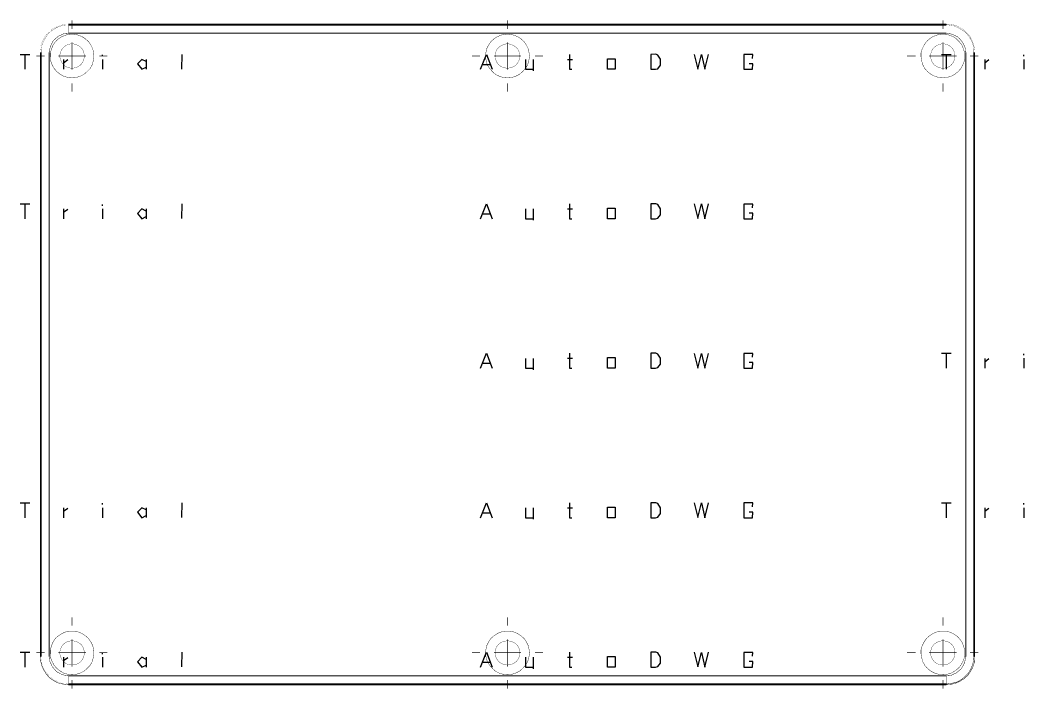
# Model space of a CAD drawing. Extents: x 5 to 426, y 3 to 277.
# Drawn here: x 215.6 to 307.5, y 96.7 to 158 of the extents above; entities that cross this region are included whole.
import ezdxf

# ---------------------------------------------------------------- set-up
doc = ezdxf.new("R2010")
doc.units = 0
doc.header["$MEASUREMENT"] = 0
for name, color, linetype in [('at_Entity', 7, 'Continuous'), ('at_Rect', 7, 'Continuous'), ('at_Solid', 7, 'Continuous'), ('at_Text', 7, 'Continuous')]:
    doc.layers.add(name, color=color, linetype=linetype)

msp = doc.modelspace()

# ---------------------------------------------------------------- linework, layer by layer
at = {"color": 28}
for p, q in [((257.776, 126.086), (258.298, 127.455)), ((258.298, 127.455), (258.819, 126.086)), ((261.881, 126.991), (261.881, 126.086)), ((262.597, 126.991), (262.597, 125.949)), ((265.718, 126.997), (266.181, 126.997)), ((265.917, 127.454), (265.917, 126.086)), ((269.369, 127.057), (270.074, 127.057)), ((269.369, 126.086), (269.369, 127.057)), ((270.074, 127.057), (270.074, 126.086)), ((273.35, 127.454), (273.345, 126.086)), ((273.798, 127.459), (273.35, 127.454)), ((274.002, 127.385), (273.798, 127.459)), ((274.241, 127.003), (274.002, 127.385)), ((274.233, 126.458), (274.241, 127.003)), ((277.33, 127.447), (277.654, 126.104)), ((277.654, 126.104), (277.978, 127.44)), ((277.978, 127.44), (278.303, 126.088)), ((278.303, 126.088), (278.627, 127.447)), ((282.673, 127.434), (281.848, 127.434)), ((281.848, 127.434), (281.848, 126.086)), ((282.665, 127.088), (282.673, 127.434)), ((257.967, 126.542), (258.62, 126.542)), ((261.881, 126.086), (262.597, 126.086)), ((265.917, 126.086), (266.132, 126.086)), ((270.074, 126.086), (269.369, 126.086)), ((273.345, 126.086), (273.788, 126.086)), ((273.788, 126.086), (273.997, 126.141)), ((273.997, 126.141), (274.233, 126.458)), ((281.848, 126.086), (282.665, 126.086)), ((282.673, 126.599), (282.345, 126.599)), ((282.665, 126.086), (282.673, 126.599))]:
    msp.add_line(p, q, dxfattribs=at)
at = {"layer": 'at_Entity', "color": 28}
for p, q in [((299.934, 154.822), (300.839, 154.822)), ((300.384, 154.822), (300.384, 153.454)), ((303.899, 154.357), (303.899, 153.454)), ((303.909, 154.054), (304.293, 154.342)), ((307.485, 154.362), (307.485, 153.454)), ((307.49, 154.651), (307.49, 154.772)), ((215.63, 141.138), (216.535, 141.138)), ((216.08, 141.138), (216.08, 139.77)), ((219.596, 140.673), (219.596, 139.77)), ((219.606, 140.37), (219.99, 140.658)), ((223.182, 140.678), (223.182, 139.77)), ((223.187, 140.966), (223.187, 141.088)), ((226.783, 140.673), (226.374, 140.264)), ((227.162, 140.481), (226.783, 140.673)), ((227.157, 140.678), (227.157, 139.778)), ((230.42, 141.133), (230.415, 139.798)), ((226.374, 140.264), (226.773, 139.77)), ((226.773, 139.77), (227.162, 139.965)), ((299.934, 113.77), (300.839, 113.77)), ((300.384, 113.77), (300.384, 112.402)), ((303.899, 113.305), (303.899, 112.402)), ((303.909, 113.002), (304.293, 113.29)), ((307.485, 113.31), (307.485, 112.402)), ((307.49, 113.598), (307.49, 113.72)), ((215.63, 100.086), (216.535, 100.086)), ((216.08, 100.086), (216.08, 98.718)), ((219.596, 99.621), (219.596, 98.718)), ((219.606, 99.318), (219.99, 99.606)), ((223.182, 99.626), (223.182, 98.718)), ((223.187, 99.914), (223.187, 100.036)), ((226.783, 99.621), (226.374, 99.212)), ((226.374, 99.212), (226.773, 98.718)), ((227.162, 99.429), (226.783, 99.621)), ((227.157, 99.626), (227.157, 98.726)), ((230.42, 100.081), (230.415, 98.746)), ((226.773, 98.718), (227.162, 98.913))]:
    msp.add_line(p, q, dxfattribs=at)
at = {"layer": 'at_Entity', "color": 0}
for points in [[(220.06, 157.579, 0.0141, 0.0141, 0), (219.848, 157.579, 0.0141, 0.0141, 0), (219.637, 157.544, 0.0141, 0.0141, 0), (219.425, 157.509, 0.0141, 0.0141, 0), (219.213, 157.438, 0.0141, 0.0141, 0), (218.825, 157.262, 0.0141, 0.0141, 0), (218.613, 157.156, 0.0141, 0.0141, 0), (218.436, 157.014, 0.0141, 0.0141, 0), (218.295, 156.873, 0.0141, 0.0141, 0), (218.119, 156.732, 0.0141, 0.0141, 0), (217.977, 156.555, 0.0141, 0.0141, 0), (217.872, 156.379, 0.0141, 0.0141, 0), (217.66, 155.991, 0.0141, 0.0141, 0), (217.589, 155.779, 0.0141, 0.0141, 0), (217.519, 155.567, 0.0141, 0.0141, 0), (217.519, 155.426, 0.0141, 0.0141, 0), (217.483, 155.143, 0.0141, 0.0141, 0), (217.483, 155.002, 0.0141, 0.0141, 0)], [(217.554, 155.002, 0.019, 0.019, 0), (217.554, 155.214, 0.019, 0.019, 0), (217.589, 155.426, 0.019, 0.019, 0), (217.625, 155.638, 0.019, 0.019, 0), (217.695, 155.814, 0.019, 0.019, 0), (217.766, 156.026, 0.019, 0.019, 0), (217.872, 156.202, 0.019, 0.019, 0), (217.977, 156.379, 0.019, 0.019, 0), (218.083, 156.555, 0.019, 0.019, 0), (218.225, 156.732, 0.019, 0.019, 0), (218.542, 157.014, 0.019, 0.019, 0), (218.719, 157.12, 0.019, 0.019, 0), (218.895, 157.226, 0.019, 0.019, 0), (219.107, 157.332, 0.019, 0.019, 0), (219.319, 157.403, 0.019, 0.019, 0), (219.495, 157.473, 0.019, 0.019, 0), (219.778, 157.509, 0.019, 0.019, 0), (220.06, 157.509, 0.019, 0.019, 0)], [(300.403, 157.579, 0.0883, 0.0883, 0), (220.06, 157.579, 0.0883, 0.0883, 0)], [(220.06, 157.509, 0.0883, 0.0883, 0), (300.403, 157.509, 0.0883, 0.0883, 0)], [(220.06, 157.509, 0.00706, 0.00706, 0), (220.06, 157.579, 0.00706, 0.00706, 0)], [(220.06, 156.767, 0.00353, 0.00353, 0), (220.06, 156.909, 0.00353, 0.00353, 0), (220.06, 157.05, 0.00353, 0.00353, 0), (220.06, 157.191, 0.00353, 0.00353, 0), (220.06, 157.297, 0.00353, 0.00353, 0), (220.06, 157.403, 0.00353, 0.00353, 0), (220.06, 157.473, 0.00353, 0.00353, 0), (220.06, 157.509, 0.00353, 0.00353, 0)], [(220.378, 157.156, 0.0636, 0.0636, 0), (220.378, 157.932, 0.0636, 0.0636, 0)], [(260.232, 157.156, 0.0636, 0.0636, 0), (260.232, 157.932, 0.0636, 0.0636, 0)], [(300.085, 157.156, 0.0636, 0.0636, 0), (300.085, 157.932, 0.0636, 0.0636, 0)], [(302.98, 155.002, 0.02, 0.02, 0), (302.98, 155.214, 0.02, 0.02, 0), (302.945, 155.426, 0.02, 0.02, 0), (302.909, 155.638, 0.02, 0.02, 0), (302.839, 155.85, 0.02, 0.02, 0), (302.768, 156.061, 0.02, 0.02, 0), (302.662, 156.238, 0.02, 0.02, 0), (302.556, 156.45, 0.02, 0.02, 0), (302.415, 156.626, 0.02, 0.02, 0), (302.274, 156.767, 0.02, 0.02, 0), (301.956, 157.085, 0.02, 0.02, 0), (301.78, 157.191, 0.02, 0.02, 0), (301.568, 157.297, 0.02, 0.02, 0), (301.391, 157.403, 0.02, 0.02, 0), (301.18, 157.473, 0.02, 0.02, 0), (300.968, 157.544, 0.02, 0.02, 0), (300.685, 157.579, 0.02, 0.02, 0), (300.403, 157.579, 0.02, 0.02, 0)], [(300.403, 157.509, 0.019, 0.019, 0), (300.615, 157.509, 0.019, 0.019, 0), (300.827, 157.473, 0.019, 0.019, 0), (301.038, 157.438, 0.019, 0.019, 0), (301.215, 157.367, 0.019, 0.019, 0), (301.427, 157.297, 0.019, 0.019, 0), (301.603, 157.191, 0.019, 0.019, 0), (301.78, 157.085, 0.019, 0.019, 0), (301.956, 156.979, 0.019, 0.019, 0), (302.133, 156.838, 0.019, 0.019, 0), (302.274, 156.697, 0.019, 0.019, 0), (302.415, 156.52, 0.019, 0.019, 0), (302.521, 156.344, 0.019, 0.019, 0), (302.697, 156.061, 0.019, 0.019, 0), (302.803, 155.744, 0.019, 0.019, 0), (302.874, 155.567, 0.019, 0.019, 0), (302.909, 155.285, 0.019, 0.019, 0), (302.909, 155.002, 0.019, 0.019, 0)], [(300.403, 157.509, 0.00706, 0.00706, 0), (300.403, 157.579, 0.00706, 0.00706, 0)], [(300.403, 156.767, 0.00353, 0.00353, 0), (300.403, 156.909, 0.00353, 0.00353, 0), (300.403, 157.05, 0.00353, 0.00353, 0), (300.403, 157.191, 0.00353, 0.00353, 0), (300.403, 157.297, 0.00353, 0.00353, 0), (300.403, 157.403, 0.00353, 0.00353, 0), (300.403, 157.473, 0.00353, 0.00353, 0), (300.403, 157.509, 0.00353, 0.00353, 0)], [(220.06, 156.767, 0.039, 0.039, 0), (219.672, 156.732, 0.039, 0.039, 0), (219.142, 156.485, 0.039, 0.039, 0), (218.684, 156.097, 0.039, 0.039, 0), (218.401, 155.567, 0.039, 0.039, 0), (218.295, 155.002, 0.039, 0.039, 0)], [(220.378, 152.673, 0.0355, 0.0355, 0), (220.766, 152.708, 0.0355, 0.0355, 0), (221.119, 152.814, 0.0355, 0.0355, 0), (221.472, 152.99, 0.0355, 0.0355, 0), (221.755, 153.237, 0.0355, 0.0355, 0), (222.037, 153.52, 0.0355, 0.0355, 0), (222.214, 153.837, 0.0355, 0.0355, 0), (222.319, 154.19, 0.0355, 0.0355, 0), (222.39, 154.579, 0.0355, 0.0355, 0), (222.355, 154.967, 0.0355, 0.0355, 0), (222.284, 155.32, 0.0355, 0.0355, 0), (222.108, 155.673, 0.0355, 0.0355, 0), (221.896, 155.991, 0.0355, 0.0355, 0), (221.613, 156.238, 0.0355, 0.0355, 0), (221.296, 156.45, 0.0355, 0.0355, 0), (220.943, 156.591, 0.0355, 0.0355, 0), (220.59, 156.661, 0.0355, 0.0355, 0), (220.201, 156.661, 0.0355, 0.0355, 0), (219.813, 156.591, 0.0355, 0.0355, 0), (219.46, 156.45, 0.0355, 0.0355, 0), (219.142, 156.238, 0.0355, 0.0355, 0), (218.86, 155.991, 0.0355, 0.0355, 0), (218.648, 155.673, 0.0355, 0.0355, 0), (218.507, 155.32, 0.0355, 0.0355, 0), (218.401, 154.967, 0.0355, 0.0355, 0), (218.401, 154.579, 0.0355, 0.0355, 0), (218.436, 154.19, 0.0355, 0.0355, 0), (218.578, 153.837, 0.0355, 0.0355, 0), (218.754, 153.52, 0.0355, 0.0355, 0), (219.001, 153.237, 0.0355, 0.0355, 0), (219.319, 152.99, 0.0355, 0.0355, 0), (219.637, 152.814, 0.0355, 0.0355, 0), (220.025, 152.708, 0.0355, 0.0355, 0), (220.378, 152.673, 0.0355, 0.0355, 0)], [(300.403, 156.767, 0.0883, 0.0883, 0), (220.06, 156.767, 0.0883, 0.0883, 0)], [(260.232, 152.673, 0.0353, 0.0353, 0), (260.62, 152.708, 0.0353, 0.0353, 0), (260.973, 152.814, 0.0353, 0.0353, 0), (261.326, 152.99, 0.0353, 0.0353, 0), (261.608, 153.237, 0.0353, 0.0353, 0), (261.855, 153.52, 0.0353, 0.0353, 0), (262.067, 153.837, 0.0353, 0.0353, 0), (262.173, 154.19, 0.0353, 0.0353, 0), (262.244, 154.579, 0.0353, 0.0353, 0), (262.208, 154.967, 0.0353, 0.0353, 0), (262.138, 155.32, 0.0353, 0.0353, 0), (261.961, 155.673, 0.0353, 0.0353, 0), (261.75, 155.991, 0.0353, 0.0353, 0), (261.467, 156.238, 0.0353, 0.0353, 0), (261.149, 156.45, 0.0353, 0.0353, 0), (260.796, 156.591, 0.0353, 0.0353, 0), (260.408, 156.661, 0.0353, 0.0353, 0), (260.055, 156.661, 0.0353, 0.0353, 0), (259.667, 156.591, 0.0353, 0.0353, 0), (259.314, 156.45, 0.0353, 0.0353, 0), (258.996, 156.238, 0.0353, 0.0353, 0), (258.714, 155.991, 0.0353, 0.0353, 0), (258.502, 155.673, 0.0353, 0.0353, 0), (258.325, 155.32, 0.0353, 0.0353, 0), (258.255, 154.967, 0.0353, 0.0353, 0), (258.219, 154.579, 0.0353, 0.0353, 0), (258.29, 154.19, 0.0353, 0.0353, 0), (258.396, 153.837, 0.0353, 0.0353, 0), (258.608, 153.52, 0.0353, 0.0353, 0), (258.855, 153.237, 0.0353, 0.0353, 0), (259.137, 152.99, 0.0353, 0.0353, 0), (259.49, 152.814, 0.0353, 0.0353, 0), (259.843, 152.708, 0.0353, 0.0353, 0), (260.232, 152.673, 0.0353, 0.0353, 0)], [(300.085, 152.673, 0.0349, 0.0349, 0), (300.438, 152.708, 0.0349, 0.0349, 0), (300.827, 152.814, 0.0349, 0.0349, 0), (301.144, 152.99, 0.0349, 0.0349, 0), (301.462, 153.237, 0.0349, 0.0349, 0), (301.709, 153.52, 0.0349, 0.0349, 0), (301.886, 153.837, 0.0349, 0.0349, 0), (302.027, 154.19, 0.0349, 0.0349, 0), (302.062, 154.579, 0.0349, 0.0349, 0), (302.062, 154.967, 0.0349, 0.0349, 0), (301.956, 155.32, 0.0349, 0.0349, 0), (301.815, 155.673, 0.0349, 0.0349, 0), (301.568, 155.991, 0.0349, 0.0349, 0), (301.321, 156.238, 0.0349, 0.0349, 0), (301.003, 156.45, 0.0349, 0.0349, 0), (300.65, 156.591, 0.0349, 0.0349, 0), (300.262, 156.661, 0.0349, 0.0349, 0), (299.873, 156.661, 0.0349, 0.0349, 0), (299.521, 156.591, 0.0349, 0.0349, 0), (299.168, 156.45, 0.0349, 0.0349, 0), (298.85, 156.238, 0.0349, 0.0349, 0), (298.567, 155.991, 0.0349, 0.0349, 0), (298.356, 155.673, 0.0349, 0.0349, 0), (298.179, 155.32, 0.0349, 0.0349, 0), (298.073, 154.967, 0.0349, 0.0349, 0), (298.073, 154.579, 0.0349, 0.0349, 0), (298.144, 154.19, 0.0349, 0.0349, 0), (298.25, 153.837, 0.0349, 0.0349, 0), (298.426, 153.52, 0.0349, 0.0349, 0), (298.673, 153.237, 0.0349, 0.0349, 0), (298.991, 152.99, 0.0349, 0.0349, 0), (299.344, 152.814, 0.0349, 0.0349, 0), (299.697, 152.708, 0.0349, 0.0349, 0), (300.085, 152.673, 0.0349, 0.0349, 0)], [(302.168, 155.002, 0.039, 0.039, 0), (302.133, 155.391, 0.039, 0.039, 0), (301.886, 155.92, 0.039, 0.039, 0), (301.497, 156.379, 0.039, 0.039, 0), (300.968, 156.661, 0.039, 0.039, 0), (300.403, 156.767, 0.039, 0.039, 0)], [(220.378, 153.555, 0.0269, 0.0269, 0), (220.696, 153.59, 0.0269, 0.0269, 0), (220.943, 153.696, 0.0269, 0.0269, 0), (221.19, 153.873, 0.0269, 0.0269, 0), (221.366, 154.12, 0.0269, 0.0269, 0), (221.472, 154.367, 0.0269, 0.0269, 0), (221.507, 154.685, 0.0269, 0.0269, 0), (221.472, 154.967, 0.0269, 0.0269, 0), (221.366, 155.249, 0.0269, 0.0269, 0), (221.19, 155.461, 0.0269, 0.0269, 0), (220.943, 155.638, 0.0269, 0.0269, 0), (220.696, 155.744, 0.0269, 0.0269, 0), (220.378, 155.814, 0.0269, 0.0269, 0), (220.095, 155.744, 0.0269, 0.0269, 0), (219.813, 155.638, 0.0269, 0.0269, 0), (219.601, 155.461, 0.0269, 0.0269, 0), (219.425, 155.249, 0.0269, 0.0269, 0), (219.319, 154.967, 0.0269, 0.0269, 0), (219.248, 154.685, 0.0269, 0.0269, 0), (219.319, 154.367, 0.0269, 0.0269, 0), (219.425, 154.12, 0.0269, 0.0269, 0), (219.601, 153.873, 0.0269, 0.0269, 0), (219.813, 153.696, 0.0269, 0.0269, 0), (220.095, 153.59, 0.0269, 0.0269, 0), (220.378, 153.555, 0.0269, 0.0269, 0)], [(220.378, 154.685, 0.0636, 0.0636, 0), (220.378, 155.92, 0.0636, 0.0636, 0)], [(260.232, 153.555, 0.0269, 0.0269, 0), (260.514, 153.59, 0.0269, 0.0269, 0), (260.796, 153.696, 0.0269, 0.0269, 0), (261.043, 153.873, 0.0269, 0.0269, 0), (261.22, 154.12, 0.0269, 0.0269, 0), (261.326, 154.367, 0.0269, 0.0269, 0), (261.361, 154.685, 0.0269, 0.0269, 0), (261.326, 154.967, 0.0269, 0.0269, 0), (261.22, 155.249, 0.0269, 0.0269, 0), (261.043, 155.461, 0.0269, 0.0269, 0), (260.796, 155.638, 0.0269, 0.0269, 0), (260.514, 155.744, 0.0269, 0.0269, 0), (260.232, 155.814, 0.0269, 0.0269, 0), (259.949, 155.744, 0.0269, 0.0269, 0), (259.667, 155.638, 0.0269, 0.0269, 0), (259.42, 155.461, 0.0269, 0.0269, 0), (259.243, 155.249, 0.0269, 0.0269, 0), (259.137, 154.967, 0.0269, 0.0269, 0), (259.102, 154.685, 0.0269, 0.0269, 0), (259.137, 154.367, 0.0269, 0.0269, 0), (259.243, 154.12, 0.0269, 0.0269, 0), (259.42, 153.873, 0.0269, 0.0269, 0), (259.667, 153.696, 0.0269, 0.0269, 0), (259.949, 153.59, 0.0269, 0.0269, 0), (260.232, 153.555, 0.0269, 0.0269, 0)], [(260.232, 154.685, 0.0636, 0.0636, 0), (260.232, 155.92, 0.0636, 0.0636, 0)], [(300.085, 153.555, 0.0269, 0.0269, 0), (300.368, 153.59, 0.0269, 0.0269, 0), (300.65, 153.696, 0.0269, 0.0269, 0), (300.862, 153.873, 0.0269, 0.0269, 0), (301.038, 154.12, 0.0269, 0.0269, 0), (301.144, 154.367, 0.0269, 0.0269, 0), (301.18, 154.685, 0.0269, 0.0269, 0), (301.144, 154.967, 0.0269, 0.0269, 0), (301.038, 155.249, 0.0269, 0.0269, 0), (300.862, 155.461, 0.0269, 0.0269, 0), (300.65, 155.638, 0.0269, 0.0269, 0), (300.368, 155.744, 0.0269, 0.0269, 0), (300.085, 155.814, 0.0269, 0.0269, 0), (299.768, 155.744, 0.0269, 0.0269, 0), (299.521, 155.638, 0.0269, 0.0269, 0), (299.273, 155.461, 0.0269, 0.0269, 0), (299.097, 155.249, 0.0269, 0.0269, 0), (298.991, 154.967, 0.0269, 0.0269, 0), (298.956, 154.685, 0.0269, 0.0269, 0), (298.991, 154.367, 0.0269, 0.0269, 0), (299.097, 154.12, 0.0269, 0.0269, 0), (299.273, 153.873, 0.0269, 0.0269, 0), (299.521, 153.696, 0.0269, 0.0269, 0), (299.768, 153.59, 0.0269, 0.0269, 0), (300.085, 153.555, 0.0269, 0.0269, 0)], [(300.085, 154.685, 0.0636, 0.0636, 0), (300.085, 155.92, 0.0636, 0.0636, 0)], [(217.872, 154.685, 0.0636, 0.0636, 0), (217.13, 154.685, 0.0636, 0.0636, 0)], [(217.483, 155.002, 0.0883, 0.0883, 0), (217.483, 99.687, 0.0883, 0.0883, 0)], [(217.554, 155.002, 0.00706, 0.00706, 0), (217.483, 155.002, 0.00706, 0.00706, 0)], [(217.554, 99.687, 0.0883, 0.0883, 0), (217.554, 155.002, 0.0883, 0.0883, 0)], [(217.554, 155.002, 0.00353, 0.00353, 0), (217.589, 155.002, 0.00353, 0.00353, 0), (217.66, 155.002, 0.00353, 0.00353, 0), (217.766, 155.002, 0.00353, 0.00353, 0), (217.872, 155.002, 0.00353, 0.00353, 0), (218.013, 155.002, 0.00353, 0.00353, 0), (218.154, 155.002, 0.00353, 0.00353, 0), (218.295, 155.002, 0.00353, 0.00353, 0)], [(218.295, 155.002, 0.0883, 0.0883, 0), (218.295, 99.687, 0.0883, 0.0883, 0)], [(220.378, 154.685, 0.0636, 0.0636, 0), (219.142, 154.685, 0.0636, 0.0636, 0)], [(220.378, 154.685, 0.0636, 0.0636, 0), (220.378, 153.414, 0.0636, 0.0636, 0)], [(220.378, 154.685, 0.0636, 0.0636, 0), (221.649, 154.685, 0.0636, 0.0636, 0)], [(222.884, 154.685, 0.0636, 0.0636, 0), (223.625, 154.685, 0.0636, 0.0636, 0)], [(257.725, 154.685, 0.0636, 0.0636, 0), (256.984, 154.685, 0.0636, 0.0636, 0)], [(260.232, 154.685, 0.0636, 0.0636, 0), (258.996, 154.685, 0.0636, 0.0636, 0)], [(260.232, 154.685, 0.0636, 0.0636, 0), (260.232, 153.414, 0.0636, 0.0636, 0)], [(260.232, 154.685, 0.0636, 0.0636, 0), (261.467, 154.685, 0.0636, 0.0636, 0)], [(262.738, 154.685, 0.0636, 0.0636, 0), (263.479, 154.685, 0.0636, 0.0636, 0)], [(297.579, 154.685, 0.0636, 0.0636, 0), (296.802, 154.685, 0.0636, 0.0636, 0)], [(300.085, 154.685, 0.0636, 0.0636, 0), (298.815, 154.685, 0.0636, 0.0636, 0)], [(300.085, 154.685, 0.0636, 0.0636, 0), (300.085, 153.414, 0.0636, 0.0636, 0)], [(300.085, 154.685, 0.0636, 0.0636, 0), (301.321, 154.685, 0.0636, 0.0636, 0)], [(302.168, 99.687, 0.0883, 0.0883, 0), (302.168, 155.002, 0.0883, 0.0883, 0)], [(302.168, 155.002, 0.00353, 0.00353, 0), (302.309, 155.002, 0.00353, 0.00353, 0), (302.45, 155.002, 0.00353, 0.00353, 0), (302.592, 155.002, 0.00353, 0.00353, 0), (302.697, 155.002, 0.00353, 0.00353, 0), (302.803, 155.002, 0.00353, 0.00353, 0), (302.874, 155.002, 0.00353, 0.00353, 0), (302.909, 155.002, 0.00353, 0.00353, 0)], [(302.556, 154.685, 0.0636, 0.0636, 0), (303.333, 154.685, 0.0636, 0.0636, 0)], [(302.909, 155.002, 0.0883, 0.0883, 0), (302.909, 99.687, 0.0883, 0.0883, 0)], [(302.909, 155.002, 0.00706, 0.00706, 0), (302.98, 155.002, 0.00706, 0.00706, 0)], [(302.98, 99.687, 0.0883, 0.0883, 0), (302.98, 155.002, 0.0883, 0.0883, 0)], [(220.378, 152.178, 0.0636, 0.0636, 0), (220.378, 151.402, 0.0636, 0.0636, 0)], [(260.232, 152.178, 0.0636, 0.0636, 0), (260.232, 151.402, 0.0636, 0.0636, 0)], [(300.085, 152.178, 0.0636, 0.0636, 0), (300.085, 151.402, 0.0636, 0.0636, 0)], [(220.378, 102.511, 0.0636, 0.0636, 0), (220.378, 103.288, 0.0636, 0.0636, 0)], [(260.232, 102.511, 0.0636, 0.0636, 0), (260.232, 103.288, 0.0636, 0.0636, 0)], [(300.085, 102.511, 0.0636, 0.0636, 0), (300.085, 103.288, 0.0636, 0.0636, 0)], [(220.378, 98.028, 0.0355, 0.0355, 0), (220.766, 98.063, 0.0355, 0.0355, 0), (221.119, 98.169, 0.0355, 0.0355, 0), (221.472, 98.346, 0.0355, 0.0355, 0), (221.755, 98.593, 0.0355, 0.0355, 0), (222.037, 98.875, 0.0355, 0.0355, 0), (222.214, 99.193, 0.0355, 0.0355, 0), (222.319, 99.546, 0.0355, 0.0355, 0), (222.39, 99.934, 0.0355, 0.0355, 0), (222.355, 100.323, 0.0355, 0.0355, 0), (222.284, 100.676, 0.0355, 0.0355, 0), (222.108, 101.029, 0.0355, 0.0355, 0), (221.896, 101.346, 0.0355, 0.0355, 0), (221.613, 101.593, 0.0355, 0.0355, 0), (221.296, 101.805, 0.0355, 0.0355, 0), (220.943, 101.946, 0.0355, 0.0355, 0), (220.59, 102.017, 0.0355, 0.0355, 0), (220.201, 102.017, 0.0355, 0.0355, 0), (219.813, 101.946, 0.0355, 0.0355, 0), (219.46, 101.805, 0.0355, 0.0355, 0), (219.142, 101.593, 0.0355, 0.0355, 0), (218.86, 101.346, 0.0355, 0.0355, 0), (218.648, 101.029, 0.0355, 0.0355, 0), (218.507, 100.676, 0.0355, 0.0355, 0), (218.401, 100.323, 0.0355, 0.0355, 0), (218.401, 99.934, 0.0355, 0.0355, 0), (218.436, 99.546, 0.0355, 0.0355, 0), (218.578, 99.193, 0.0355, 0.0355, 0), (218.754, 98.875, 0.0355, 0.0355, 0), (219.001, 98.593, 0.0355, 0.0355, 0), (219.319, 98.346, 0.0355, 0.0355, 0), (219.637, 98.169, 0.0355, 0.0355, 0), (220.025, 98.063, 0.0355, 0.0355, 0), (220.378, 98.028, 0.0355, 0.0355, 0)], [(260.232, 98.028, 0.0353, 0.0353, 0), (260.62, 98.063, 0.0353, 0.0353, 0), (260.973, 98.169, 0.0353, 0.0353, 0), (261.326, 98.346, 0.0353, 0.0353, 0), (261.608, 98.593, 0.0353, 0.0353, 0), (261.855, 98.875, 0.0353, 0.0353, 0), (262.067, 99.193, 0.0353, 0.0353, 0), (262.173, 99.546, 0.0353, 0.0353, 0), (262.244, 99.934, 0.0353, 0.0353, 0), (262.208, 100.323, 0.0353, 0.0353, 0), (262.138, 100.676, 0.0353, 0.0353, 0), (261.961, 101.029, 0.0353, 0.0353, 0), (261.75, 101.346, 0.0353, 0.0353, 0), (261.467, 101.593, 0.0353, 0.0353, 0), (261.149, 101.805, 0.0353, 0.0353, 0), (260.796, 101.946, 0.0353, 0.0353, 0), (260.408, 102.017, 0.0353, 0.0353, 0), (260.055, 102.017, 0.0353, 0.0353, 0), (259.667, 101.946, 0.0353, 0.0353, 0), (259.314, 101.805, 0.0353, 0.0353, 0), (258.996, 101.593, 0.0353, 0.0353, 0), (258.714, 101.346, 0.0353, 0.0353, 0), (258.502, 101.029, 0.0353, 0.0353, 0), (258.325, 100.676, 0.0353, 0.0353, 0), (258.255, 100.323, 0.0353, 0.0353, 0), (258.219, 99.934, 0.0353, 0.0353, 0), (258.29, 99.546, 0.0353, 0.0353, 0), (258.396, 99.193, 0.0353, 0.0353, 0), (258.608, 98.875, 0.0353, 0.0353, 0), (258.855, 98.593, 0.0353, 0.0353, 0), (259.137, 98.346, 0.0353, 0.0353, 0), (259.49, 98.169, 0.0353, 0.0353, 0), (259.843, 98.063, 0.0353, 0.0353, 0), (260.232, 98.028, 0.0353, 0.0353, 0)], [(300.085, 98.028, 0.0349, 0.0349, 0), (300.438, 98.063, 0.0349, 0.0349, 0), (300.827, 98.169, 0.0349, 0.0349, 0), (301.144, 98.346, 0.0349, 0.0349, 0), (301.462, 98.593, 0.0349, 0.0349, 0), (301.709, 98.875, 0.0349, 0.0349, 0), (301.886, 99.193, 0.0349, 0.0349, 0), (302.027, 99.546, 0.0349, 0.0349, 0), (302.062, 99.934, 0.0349, 0.0349, 0), (302.062, 100.323, 0.0349, 0.0349, 0), (301.956, 100.676, 0.0349, 0.0349, 0), (301.815, 101.029, 0.0349, 0.0349, 0), (301.568, 101.346, 0.0349, 0.0349, 0), (301.321, 101.593, 0.0349, 0.0349, 0), (301.003, 101.805, 0.0349, 0.0349, 0), (300.65, 101.946, 0.0349, 0.0349, 0), (300.262, 102.017, 0.0349, 0.0349, 0), (299.873, 102.017, 0.0349, 0.0349, 0), (299.521, 101.946, 0.0349, 0.0349, 0), (299.168, 101.805, 0.0349, 0.0349, 0), (298.85, 101.593, 0.0349, 0.0349, 0), (298.567, 101.346, 0.0349, 0.0349, 0), (298.356, 101.029, 0.0349, 0.0349, 0), (298.179, 100.676, 0.0349, 0.0349, 0), (298.073, 100.323, 0.0349, 0.0349, 0), (298.073, 99.934, 0.0349, 0.0349, 0), (298.144, 99.546, 0.0349, 0.0349, 0), (298.25, 99.193, 0.0349, 0.0349, 0), (298.426, 98.875, 0.0349, 0.0349, 0), (298.673, 98.593, 0.0349, 0.0349, 0), (298.991, 98.346, 0.0349, 0.0349, 0), (299.344, 98.169, 0.0349, 0.0349, 0), (299.697, 98.063, 0.0349, 0.0349, 0), (300.085, 98.028, 0.0349, 0.0349, 0)], [(220.378, 98.911, 0.0269, 0.0269, 0), (220.696, 98.946, 0.0269, 0.0269, 0), (220.943, 99.052, 0.0269, 0.0269, 0), (221.19, 99.228, 0.0269, 0.0269, 0), (221.366, 99.475, 0.0269, 0.0269, 0), (221.472, 99.722, 0.0269, 0.0269, 0), (221.507, 100.04, 0.0269, 0.0269, 0), (221.472, 100.323, 0.0269, 0.0269, 0), (221.366, 100.605, 0.0269, 0.0269, 0), (221.19, 100.817, 0.0269, 0.0269, 0), (220.943, 100.993, 0.0269, 0.0269, 0), (220.696, 101.099, 0.0269, 0.0269, 0), (220.378, 101.135, 0.0269, 0.0269, 0), (220.095, 101.099, 0.0269, 0.0269, 0), (219.813, 100.993, 0.0269, 0.0269, 0), (219.601, 100.817, 0.0269, 0.0269, 0), (219.425, 100.605, 0.0269, 0.0269, 0), (219.319, 100.323, 0.0269, 0.0269, 0), (219.248, 100.04, 0.0269, 0.0269, 0), (219.319, 99.722, 0.0269, 0.0269, 0), (219.425, 99.475, 0.0269, 0.0269, 0), (219.601, 99.228, 0.0269, 0.0269, 0), (219.813, 99.052, 0.0269, 0.0269, 0), (220.095, 98.946, 0.0269, 0.0269, 0), (220.378, 98.911, 0.0269, 0.0269, 0)], [(220.378, 100.04, 0.0636, 0.0636, 0), (220.378, 101.276, 0.0636, 0.0636, 0)], [(260.232, 98.911, 0.0269, 0.0269, 0), (260.514, 98.946, 0.0269, 0.0269, 0), (260.796, 99.052, 0.0269, 0.0269, 0), (261.043, 99.228, 0.0269, 0.0269, 0), (261.22, 99.475, 0.0269, 0.0269, 0), (261.326, 99.722, 0.0269, 0.0269, 0), (261.361, 100.04, 0.0269, 0.0269, 0), (261.326, 100.323, 0.0269, 0.0269, 0), (261.22, 100.605, 0.0269, 0.0269, 0), (261.043, 100.817, 0.0269, 0.0269, 0), (260.796, 100.993, 0.0269, 0.0269, 0), (260.514, 101.099, 0.0269, 0.0269, 0), (260.232, 101.135, 0.0269, 0.0269, 0), (259.949, 101.099, 0.0269, 0.0269, 0), (259.667, 100.993, 0.0269, 0.0269, 0), (259.42, 100.817, 0.0269, 0.0269, 0), (259.243, 100.605, 0.0269, 0.0269, 0), (259.137, 100.323, 0.0269, 0.0269, 0), (259.102, 100.04, 0.0269, 0.0269, 0), (259.137, 99.722, 0.0269, 0.0269, 0), (259.243, 99.475, 0.0269, 0.0269, 0), (259.42, 99.228, 0.0269, 0.0269, 0), (259.667, 99.052, 0.0269, 0.0269, 0), (259.949, 98.946, 0.0269, 0.0269, 0), (260.232, 98.911, 0.0269, 0.0269, 0)], [(260.232, 100.04, 0.0636, 0.0636, 0), (260.232, 101.276, 0.0636, 0.0636, 0)], [(300.085, 98.911, 0.0269, 0.0269, 0), (300.368, 98.946, 0.0269, 0.0269, 0), (300.65, 99.052, 0.0269, 0.0269, 0), (300.862, 99.228, 0.0269, 0.0269, 0), (301.038, 99.475, 0.0269, 0.0269, 0), (301.144, 99.722, 0.0269, 0.0269, 0), (301.18, 100.04, 0.0269, 0.0269, 0), (301.144, 100.323, 0.0269, 0.0269, 0), (301.038, 100.605, 0.0269, 0.0269, 0), (300.862, 100.817, 0.0269, 0.0269, 0), (300.65, 100.993, 0.0269, 0.0269, 0), (300.368, 101.099, 0.0269, 0.0269, 0), (300.085, 101.135, 0.0269, 0.0269, 0), (299.768, 101.099, 0.0269, 0.0269, 0), (299.521, 100.993, 0.0269, 0.0269, 0), (299.273, 100.817, 0.0269, 0.0269, 0), (299.097, 100.605, 0.0269, 0.0269, 0), (298.991, 100.323, 0.0269, 0.0269, 0), (298.956, 100.04, 0.0269, 0.0269, 0), (298.991, 99.722, 0.0269, 0.0269, 0), (299.097, 99.475, 0.0269, 0.0269, 0), (299.273, 99.228, 0.0269, 0.0269, 0), (299.521, 99.052, 0.0269, 0.0269, 0), (299.768, 98.946, 0.0269, 0.0269, 0), (300.085, 98.911, 0.0269, 0.0269, 0)], [(300.085, 100.04, 0.0636, 0.0636, 0), (300.085, 101.276, 0.0636, 0.0636, 0)], [(217.872, 100.04, 0.0636, 0.0636, 0), (217.13, 100.04, 0.0636, 0.0636, 0)], [(217.483, 99.687, 0.0425, 0.0425, 0), (217.519, 99.264, 0.0425, 0.0425, 0), (217.625, 98.84, 0.0425, 0.0425, 0), (217.801, 98.452, 0.0425, 0.0425, 0), (218.048, 98.063, 0.0425, 0.0425, 0), (218.331, 97.746, 0.0425, 0.0425, 0), (218.684, 97.499, 0.0425, 0.0425, 0), (219.072, 97.287, 0.0425, 0.0425, 0), (219.495, 97.181, 0.0425, 0.0425, 0), (220.06, 97.11, 0.0425, 0.0425, 0)], [(217.554, 99.687, 0.00706, 0.00706, 0), (217.483, 99.687, 0.00706, 0.00706, 0)], [(220.06, 97.181, 0.00789, 0.00789, 0), (219.637, 97.216, 0.00789, 0.00789, 0), (219.319, 97.287, 0.00789, 0.00789, 0), (219.248, 97.322, 0.00789, 0.00789, 0), (218.86, 97.499, 0.00789, 0.00789, 0), (218.578, 97.675, 0.00789, 0.00789, 0), (218.507, 97.746, 0.00789, 0.00789, 0), (218.401, 97.781, 0.00789, 0.00789, 0), (218.26, 97.957, 0.00789, 0.00789, 0), (218.119, 98.099, 0.00789, 0.00789, 0), (217.977, 98.275, 0.00789, 0.00789, 0), (217.942, 98.346, 0.00789, 0.00789, 0), (217.766, 98.628, 0.00789, 0.00789, 0), (217.695, 98.84, 0.00789, 0.00789, 0), (217.625, 99.052, 0.00789, 0.00789, 0), (217.589, 99.158, 0.00789, 0.00789, 0), (217.554, 99.405, 0.00789, 0.00789, 0), (217.554, 99.687, 0.00789, 0.00789, 0)], [(217.554, 99.687, 0.00353, 0.00353, 0), (217.589, 99.687, 0.00353, 0.00353, 0), (217.66, 99.687, 0.00353, 0.00353, 0), (217.766, 99.687, 0.00353, 0.00353, 0), (217.872, 99.687, 0.00353, 0.00353, 0), (218.013, 99.687, 0.00353, 0.00353, 0), (218.154, 99.687, 0.00353, 0.00353, 0), (218.295, 99.687, 0.00353, 0.00353, 0)], [(218.295, 99.687, 0.039, 0.039, 0), (218.331, 99.299, 0.039, 0.039, 0), (218.578, 98.769, 0.039, 0.039, 0), (218.966, 98.31, 0.039, 0.039, 0), (219.495, 98.028, 0.039, 0.039, 0), (220.06, 97.922, 0.039, 0.039, 0)], [(220.378, 100.04, 0.0636, 0.0636, 0), (219.142, 100.04, 0.0636, 0.0636, 0)], [(220.378, 100.04, 0.0636, 0.0636, 0), (220.378, 98.769, 0.0636, 0.0636, 0)], [(220.378, 100.04, 0.0636, 0.0636, 0), (221.649, 100.04, 0.0636, 0.0636, 0)], [(222.884, 100.04, 0.0636, 0.0636, 0), (223.625, 100.04, 0.0636, 0.0636, 0)], [(257.725, 100.04, 0.0636, 0.0636, 0), (256.984, 100.04, 0.0636, 0.0636, 0)], [(260.232, 100.04, 0.0636, 0.0636, 0), (258.996, 100.04, 0.0636, 0.0636, 0)], [(260.232, 100.04, 0.0636, 0.0636, 0), (260.232, 98.769, 0.0636, 0.0636, 0)], [(260.232, 100.04, 0.0636, 0.0636, 0), (261.467, 100.04, 0.0636, 0.0636, 0)], [(262.738, 100.04, 0.0636, 0.0636, 0), (263.479, 100.04, 0.0636, 0.0636, 0)], [(297.579, 100.04, 0.0636, 0.0636, 0), (296.802, 100.04, 0.0636, 0.0636, 0)], [(300.085, 100.04, 0.0636, 0.0636, 0), (298.815, 100.04, 0.0636, 0.0636, 0)], [(300.085, 100.04, 0.0636, 0.0636, 0), (300.085, 98.769, 0.0636, 0.0636, 0)], [(300.085, 100.04, 0.0636, 0.0636, 0), (301.321, 100.04, 0.0636, 0.0636, 0)], [(300.403, 97.11, 0.0425, 0.0425, 0), (300.827, 97.146, 0.0425, 0.0425, 0), (301.25, 97.251, 0.0425, 0.0425, 0), (301.639, 97.428, 0.0425, 0.0425, 0), (302.027, 97.675, 0.0425, 0.0425, 0), (302.344, 97.957, 0.0425, 0.0425, 0), (302.592, 98.31, 0.0425, 0.0425, 0), (302.803, 98.699, 0.0425, 0.0425, 0), (302.945, 99.122, 0.0425, 0.0425, 0), (302.98, 99.687, 0.0425, 0.0425, 0)], [(302.909, 99.687, 0.0402, 0.0402, 0), (302.874, 99.264, 0.0402, 0.0402, 0), (302.768, 98.875, 0.0402, 0.0402, 0), (302.592, 98.487, 0.0402, 0.0402, 0), (302.38, 98.134, 0.0402, 0.0402, 0), (302.062, 97.816, 0.0402, 0.0402, 0), (301.744, 97.569, 0.0402, 0.0402, 0), (301.356, 97.357, 0.0402, 0.0402, 0), (300.933, 97.251, 0.0402, 0.0402, 0), (300.403, 97.181, 0.0402, 0.0402, 0)], [(300.403, 97.922, 0.039, 0.039, 0), (300.791, 97.957, 0.039, 0.039, 0), (301.321, 98.205, 0.039, 0.039, 0), (301.78, 98.593, 0.039, 0.039, 0), (302.062, 99.122, 0.039, 0.039, 0), (302.168, 99.687, 0.039, 0.039, 0)], [(302.168, 99.687, 0.00353, 0.00353, 0), (302.309, 99.687, 0.00353, 0.00353, 0), (302.45, 99.687, 0.00353, 0.00353, 0), (302.592, 99.687, 0.00353, 0.00353, 0), (302.697, 99.687, 0.00353, 0.00353, 0), (302.803, 99.687, 0.00353, 0.00353, 0), (302.874, 99.687, 0.00353, 0.00353, 0), (302.909, 99.687, 0.00353, 0.00353, 0)], [(302.556, 100.04, 0.0636, 0.0636, 0), (303.333, 100.04, 0.0636, 0.0636, 0)], [(302.909, 99.687, 0.00706, 0.00706, 0), (302.98, 99.687, 0.00706, 0.00706, 0)], [(220.06, 97.922, 0.0883, 0.0883, 0), (300.403, 97.922, 0.0883, 0.0883, 0)], [(220.06, 97.181, 0.00706, 0.00706, 0), (220.06, 97.251, 0.00706, 0.00706, 0), (220.06, 97.322, 0.00706, 0.00706, 0), (220.06, 97.393, 0.00706, 0.00706, 0), (220.06, 97.499, 0.00706, 0.00706, 0), (220.06, 97.64, 0.00706, 0.00706, 0), (220.06, 97.781, 0.00706, 0.00706, 0), (220.06, 97.922, 0.00706, 0.00706, 0)], [(220.378, 97.534, 0.0636, 0.0636, 0), (220.378, 96.757, 0.0636, 0.0636, 0)], [(260.232, 97.534, 0.0636, 0.0636, 0), (260.232, 96.757, 0.0636, 0.0636, 0)], [(300.085, 97.534, 0.0636, 0.0636, 0), (300.085, 96.757, 0.0636, 0.0636, 0)], [(300.403, 97.181, 0.00706, 0.00706, 0), (300.403, 97.251, 0.00706, 0.00706, 0), (300.403, 97.322, 0.00706, 0.00706, 0), (300.403, 97.393, 0.00706, 0.00706, 0), (300.403, 97.499, 0.00706, 0.00706, 0), (300.403, 97.64, 0.00706, 0.00706, 0), (300.403, 97.781, 0.00706, 0.00706, 0), (300.403, 97.922, 0.00706, 0.00706, 0)], [(300.403, 97.181, 0.0883, 0.0883, 0), (220.06, 97.181, 0.0883, 0.0883, 0)], [(220.06, 97.11, 0.0883, 0.0883, 0), (300.403, 97.11, 0.0883, 0.0883, 0)], [(220.06, 97.181, 0.00706, 0.00706, 0), (220.06, 97.11, 0.00706, 0.00706, 0)], [(300.403, 97.181, 0.00706, 0.00706, 0), (300.403, 97.11, 0.00706, 0.00706, 0)]]:
    msp.add_lwpolyline(points, format="xyseb", dxfattribs=at)
at = {"layer": 'at_Rect', "color": 28}
for p, q in [((215.63, 154.822), (216.535, 154.822)), ((216.08, 154.822), (216.08, 153.454)), ((219.596, 154.357), (219.596, 153.454)), ((219.606, 154.054), (219.99, 154.342)), ((223.182, 154.362), (223.182, 153.454)), ((223.187, 154.651), (223.187, 154.772)), ((226.783, 154.357), (226.374, 153.948)), ((227.162, 154.165), (226.783, 154.357)), ((227.157, 154.362), (227.157, 153.462)), ((230.42, 154.817), (230.415, 153.482)), ((226.374, 153.948), (226.773, 153.454)), ((226.773, 153.454), (227.162, 153.649)), ((299.934, 127.454), (300.839, 127.454)), ((300.384, 127.454), (300.384, 126.086)), ((303.899, 126.989), (303.899, 126.086)), ((303.909, 126.686), (304.293, 126.974)), ((307.485, 126.994), (307.485, 126.086)), ((307.49, 127.282), (307.49, 127.404)), ((215.63, 113.77), (216.535, 113.77)), ((216.08, 113.77), (216.08, 112.402)), ((219.596, 113.305), (219.596, 112.402)), ((219.606, 113.002), (219.99, 113.29)), ((223.182, 113.31), (223.182, 112.402)), ((223.187, 113.598), (223.187, 113.72)), ((226.783, 113.305), (226.374, 112.896)), ((227.162, 113.113), (226.783, 113.305)), ((227.157, 113.31), (227.157, 112.41)), ((230.42, 113.765), (230.415, 112.43)), ((226.374, 112.896), (226.773, 112.402)), ((226.773, 112.402), (227.162, 112.597))]:
    msp.add_line(p, q, dxfattribs=at)
at = {"layer": 'at_Solid', "color": 28}
for p, q in [((257.776, 139.77), (258.298, 141.139)), ((258.298, 141.139), (258.819, 139.77)), ((261.881, 140.675), (261.881, 139.77)), ((262.597, 140.675), (262.597, 139.634)), ((265.718, 140.681), (266.181, 140.681)), ((265.917, 141.138), (265.917, 139.77)), ((269.369, 140.741), (270.074, 140.741)), ((269.369, 139.77), (269.369, 140.741)), ((270.074, 140.741), (270.074, 139.77)), ((273.35, 141.138), (273.345, 139.77)), ((273.798, 141.143), (273.35, 141.138)), ((274.002, 141.069), (273.798, 141.143)), ((274.241, 140.687), (274.002, 141.069)), ((274.233, 140.142), (274.241, 140.687)), ((277.33, 141.132), (277.654, 139.788)), ((277.654, 139.788), (277.978, 141.124)), ((277.978, 141.124), (278.303, 139.772)), ((278.303, 139.772), (278.627, 141.132)), ((282.673, 141.118), (281.848, 141.118)), ((281.848, 141.118), (281.848, 139.77)), ((282.665, 140.772), (282.673, 141.118)), ((257.967, 140.226), (258.62, 140.226)), ((261.881, 139.77), (262.597, 139.77)), ((265.917, 139.77), (266.132, 139.77)), ((270.074, 139.77), (269.369, 139.77)), ((273.345, 139.77), (273.788, 139.77)), ((273.788, 139.77), (273.997, 139.825)), ((273.997, 139.825), (274.233, 140.142)), ((281.848, 139.77), (282.665, 139.77)), ((282.673, 140.284), (282.345, 140.284)), ((282.665, 139.77), (282.673, 140.284)), ((257.776, 98.718), (258.298, 100.087)), ((258.298, 100.087), (258.819, 98.718)), ((261.881, 99.623), (261.881, 98.718)), ((262.597, 99.623), (262.597, 98.581)), ((265.718, 99.629), (266.181, 99.629)), ((265.917, 100.086), (265.917, 98.718)), ((269.369, 99.689), (270.074, 99.689)), ((269.369, 98.718), (269.369, 99.689)), ((270.074, 99.689), (270.074, 98.718)), ((273.35, 100.086), (273.345, 98.718)), ((273.798, 100.091), (273.35, 100.086)), ((274.002, 100.017), (273.798, 100.091)), ((274.241, 99.635), (274.002, 100.017)), ((274.233, 99.09), (274.241, 99.635)), ((277.33, 100.079), (277.654, 98.736)), ((277.654, 98.736), (277.978, 100.072)), ((277.978, 100.072), (278.303, 98.72)), ((278.303, 98.72), (278.627, 100.079)), ((282.673, 100.066), (281.848, 100.066)), ((281.848, 100.066), (281.848, 98.718)), ((282.673, 99.231), (282.345, 99.231)), ((282.665, 99.72), (282.673, 100.066)), ((282.665, 98.718), (282.673, 99.231)), ((257.967, 99.174), (258.62, 99.174)), ((261.881, 98.718), (262.597, 98.718)), ((265.917, 98.718), (266.132, 98.718)), ((270.074, 98.718), (269.369, 98.718)), ((273.345, 98.718), (273.788, 98.718)), ((273.788, 98.718), (273.997, 98.773)), ((273.997, 98.773), (274.233, 99.09)), ((281.848, 98.718), (282.665, 98.718))]:
    msp.add_line(p, q, dxfattribs=at)
at = {"layer": 'at_Text', "color": 28}
for p, q in [((257.776, 153.454), (258.298, 154.823)), ((258.298, 154.823), (258.819, 153.454)), ((261.881, 154.359), (261.881, 153.454)), ((262.597, 154.359), (262.597, 153.318)), ((265.718, 154.365), (266.181, 154.365)), ((265.917, 154.823), (265.917, 153.454)), ((269.369, 154.425), (270.074, 154.425)), ((269.369, 153.454), (269.369, 154.425)), ((270.074, 154.425), (270.074, 153.454)), ((273.35, 154.823), (273.345, 153.454)), ((273.798, 154.827), (273.35, 154.823)), ((274.002, 154.753), (273.798, 154.827)), ((274.241, 154.371), (274.002, 154.753)), ((274.233, 153.826), (274.241, 154.371)), ((277.33, 154.816), (277.654, 153.472)), ((277.654, 153.472), (277.978, 154.808)), ((277.978, 154.808), (278.303, 153.456)), ((278.303, 153.456), (278.627, 154.816)), ((282.673, 154.802), (281.848, 154.802)), ((281.848, 154.802), (281.848, 153.454)), ((282.665, 154.456), (282.673, 154.802)), ((257.967, 153.91), (258.62, 153.91)), ((261.881, 153.454), (262.597, 153.454)), ((265.917, 153.454), (266.132, 153.454)), ((270.074, 153.454), (269.369, 153.454)), ((273.345, 153.454), (273.788, 153.454)), ((273.788, 153.454), (273.997, 153.51)), ((273.997, 153.51), (274.233, 153.826)), ((281.848, 153.454), (282.665, 153.454)), ((282.673, 153.968), (282.345, 153.968)), ((282.665, 153.454), (282.673, 153.968)), ((257.776, 112.402), (258.298, 113.771)), ((258.298, 113.771), (258.819, 112.402)), ((261.881, 113.307), (261.881, 112.402)), ((262.597, 113.307), (262.597, 112.265)), ((265.718, 113.313), (266.181, 113.313)), ((265.917, 113.77), (265.917, 112.402)), ((269.369, 113.373), (270.074, 113.373)), ((269.369, 112.402), (269.369, 113.373)), ((270.074, 113.373), (270.074, 112.402)), ((273.35, 113.77), (273.345, 112.402)), ((273.798, 113.775), (273.35, 113.77)), ((274.002, 113.701), (273.798, 113.775)), ((274.241, 113.319), (274.002, 113.701)), ((274.233, 112.774), (274.241, 113.319)), ((277.33, 113.763), (277.654, 112.42)), ((277.654, 112.42), (277.978, 113.756)), ((277.978, 113.756), (278.303, 112.404)), ((278.303, 112.404), (278.627, 113.763)), ((282.673, 113.75), (281.848, 113.75)), ((281.848, 113.75), (281.848, 112.402)), ((282.665, 113.404), (282.673, 113.75)), ((257.967, 112.858), (258.62, 112.858)), ((261.881, 112.402), (262.597, 112.402)), ((265.917, 112.402), (266.132, 112.402)), ((270.074, 112.402), (269.369, 112.402)), ((273.345, 112.402), (273.788, 112.402)), ((273.788, 112.402), (273.997, 112.457)), ((273.997, 112.457), (274.233, 112.774)), ((281.848, 112.402), (282.665, 112.402)), ((282.673, 112.915), (282.345, 112.915)), ((282.665, 112.402), (282.673, 112.915))]:
    msp.add_line(p, q, dxfattribs=at)

doc.saveas('drawing.dxf')
